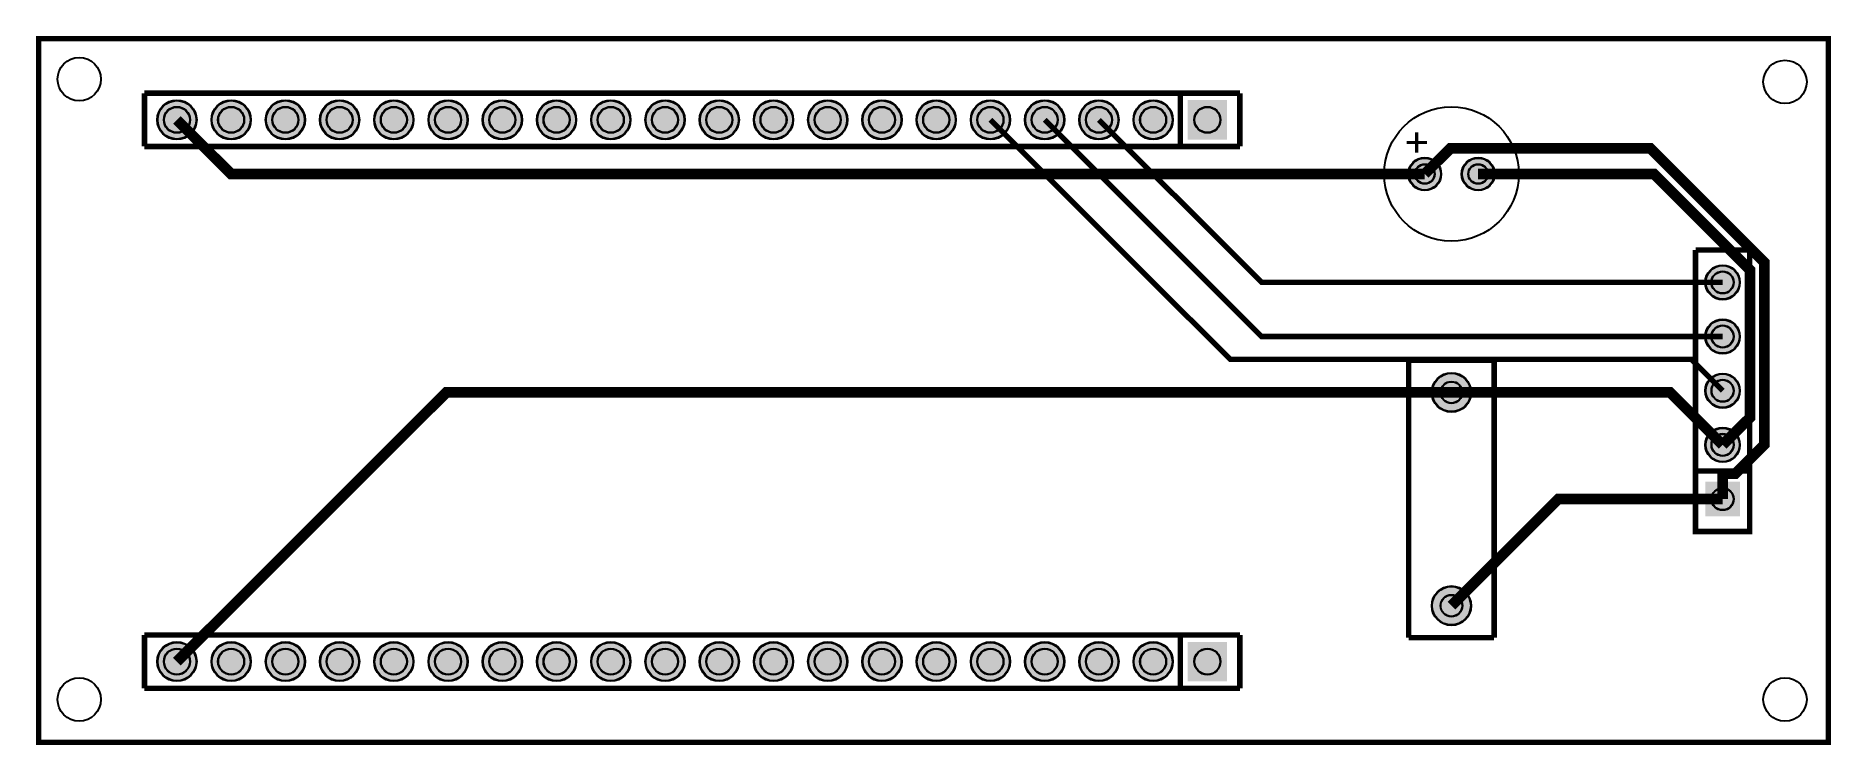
# Model space of a CAD drawing. Header units: millimetres. Extents: x 7.4 to 91.4, y 90.1 to 123.3.
import ezdxf

# ---------------------------------------------------------------- set-up
doc = ezdxf.new("R2010")
doc.units = ezdxf.units.MM
for name, color, linetype, true_color in [('BoardOutLine', 7, 'Continuous', 0xff00ff), ('BottomLayer', 7, 'Continuous', 0x0000ff), ('BottomSolderMaskLayer', 7, 'Continuous', 0xaa00ff), ('Document', 7, 'Continuous', 0xffffff), ('Multi-Layer', 7, 'Continuous', 0xc0c0c0), ('TopLayer', 7, 'Continuous', 0xff0000), ('TopSilkLayer', 7, 'Continuous', 0xffcc00), ('TopSolderMaskLayer', 7, 'Continuous', 0x800080)]:
    doc.layers.add(name, color=color, linetype=linetype, true_color=true_color)

msp = doc.modelspace()

# ---------------------------------------------------------------- hatches: boundary and pattern name
at = {"layer": 'BottomSolderMaskLayer'}
for points in [[(13.044627889255741, 119.38023876047748, 1), (14.895427990855945, 119.38023876047748, 1)], [(15.584632969265874, 119.38023876047748, 1), (17.435433070866075, 119.38023876047748, 1)], [(18.124638049276008, 119.38023876047748, 1), (19.975438150876208, 119.38023876047748, 1)], [(20.664643129286368, 119.38023876047748, 1), (22.515443230886568, 119.38023876047748, 1)], [(23.2046482092965, 119.38023876047748, 1), (25.0554483108967, 119.38023876047748, 1)], [(25.744653289306633, 119.38023876047748, 1), (27.595453390906833, 119.38023876047748, 1)], [(28.284658369316766, 119.38023876047748, 1), (30.135458470916966, 119.38023876047748, 1)], [(30.8246634493269, 119.38023876047748, 1), (32.6754635509271, 119.38023876047748, 1)], [(33.36466852933703, 119.38023876047748, 1), (35.21546863093723, 119.38023876047748, 1)], [(35.904673609347164, 119.38023876047748, 1), (37.75547371094736, 119.38023876047748, 1)], [(38.444678689357296, 119.38023876047748, 1), (40.295478790957496, 119.38023876047748, 1)], [(40.984683769367656, 119.38023876047748, 1), (42.835483870967856, 119.38023876047748, 1)], [(43.52468884937779, 119.38023876047748, 1), (45.37548895097799, 119.38023876047748, 1)], [(46.06469392938792, 119.38023876047748, 1), (47.91549403098812, 119.38023876047748, 1)], [(48.604699009398054, 119.38023876047748, 1), (50.455499110998254, 119.38023876047748, 1)], [(51.14470408940819, 119.38023876047748, 1), (52.995504191008386, 119.38023876047748, 1)], [(53.68470916941832, 119.38023876047748, 1), (55.53550927101852, 119.38023876047748, 1)], [(56.22471424942845, 119.38023876047748, 1), (58.07551435102865, 119.38023876047748, 1)], [(58.764719329438584, 119.38023876047748, 1), (60.615519431038784, 119.38023876047748, 1)], [(63.15552451104918, 118.45483870967746), (61.30472440944868, 118.45483870967746), (61.30472440944868, 120.3056388112775), (63.15552451104918, 120.3056388112775)], [(71.63521082042152, 116.84023368046735, 1), (73.18521082042153, 116.84023368046735, 1)], [(74.13508382016775, 116.84023368046735, 1), (75.68508382016776, 116.84023368046735, 1)], [(85.54737109474216, 111.76022352044697, 1), (87.17297434594867, 111.76022352044697, 1)], [(85.54737109474216, 109.22021844043684, 1), (87.17297434594867, 109.22021844043684, 1)], [(72.73474726949465, 106.60020320040633, 1), (74.58554737109486, 106.60020320040633, 1)], [(85.54737109474216, 106.6802133604267, 1), (87.17297434594867, 106.6802133604267, 1)], [(85.54737109474216, 104.14020828041657, 1), (87.17297434594867, 104.14020828041657, 1)], [(85.54737109474195, 100.7874015748032), (85.54737109474195, 102.41300482600957), (87.17297434594889, 102.41300482600957), (87.17297434594889, 100.7874015748032)], [(72.73474726949465, 96.60020320040644, 1), (74.58554737109486, 96.60020320040644, 1)], [(13.044627889255741, 93.98018796037593, 1), (14.895427990855945, 93.98018796037593, 1)], [(15.584632969265874, 93.98018796037593, 1), (17.435433070866075, 93.98018796037593, 1)], [(18.124638049276008, 93.98018796037593, 1), (19.975438150876208, 93.98018796037593, 1)], [(20.664643129286368, 93.98018796037593, 1), (22.515443230886568, 93.98018796037593, 1)], [(23.2046482092965, 93.98018796037593, 1), (25.0554483108967, 93.98018796037593, 1)], [(25.744653289306633, 93.98018796037593, 1), (27.595453390906833, 93.98018796037593, 1)], [(28.284658369316766, 93.98018796037593, 1), (30.135458470916966, 93.98018796037593, 1)], [(30.8246634493269, 93.98018796037593, 1), (32.6754635509271, 93.98018796037593, 1)], [(33.36466852933703, 93.98018796037593, 1), (35.21546863093723, 93.98018796037593, 1)], [(35.904673609347164, 93.98018796037593, 1), (37.75547371094736, 93.98018796037593, 1)], [(38.444678689357296, 93.98018796037593, 1), (40.295478790957496, 93.98018796037593, 1)], [(40.984683769367656, 93.98018796037593, 1), (42.835483870967856, 93.98018796037593, 1)], [(43.52468884937779, 93.98018796037593, 1), (45.37548895097799, 93.98018796037593, 1)], [(46.06469392938792, 93.98018796037593, 1), (47.91549403098812, 93.98018796037593, 1)], [(48.604699009398054, 93.98018796037593, 1), (50.455499110998254, 93.98018796037593, 1)], [(51.14470408940819, 93.98018796037593, 1), (52.995504191008386, 93.98018796037593, 1)], [(53.68470916941832, 93.98018796037593, 1), (55.53550927101852, 93.98018796037593, 1)], [(56.22471424942845, 93.98018796037593, 1), (58.07551435102865, 93.98018796037593, 1)], [(58.764719329438584, 93.98018796037593, 1), (60.615519431038784, 93.98018796037593, 1)], [(63.15552451104918, 93.05478790957591), (61.30472440944868, 93.05478790957591), (61.30472440944868, 94.90558801117595), (63.15552451104918, 94.90558801117595)]]:
    msp.add_hatch(color=256, dxfattribs=at).paths.add_polyline_path(points)
at = {"layer": 'Document'}
for points in [[(72.11013462026926, 117.8402590805182), (72.11013462026926, 118.79027178054343), (71.96014732029471, 118.79027178054343), (71.96014732029471, 117.8402590805182)], [(71.56014732029462, 118.24020828041648), (72.51018542037082, 118.24020828041648), (72.51018542037082, 118.39022098044188), (71.56014732029462, 118.39022098044188)], [(74.61016002032011, 118.14023368046742), (75.56022352044693, 118.14023368046742), (75.56022352044693, 118.29024638049282), (74.61016002032011, 118.29024638049282)]]:
    msp.add_hatch(color=256, dxfattribs=at).paths.add_polyline_path(points)
at = {"layer": 'Multi-Layer'}
for points in [[(13.070027940055843, 119.38023876047748, 1), (14.870027940055843, 119.38023876047748, 1)], [(15.610033020065975, 119.38023876047748, 1), (17.410033020065974, 119.38023876047748, 1)], [(18.15003810007611, 119.38023876047748, 1), (19.950038100076107, 119.38023876047748, 1)], [(20.69004318008647, 119.38023876047748, 1), (22.490043180086467, 119.38023876047748, 1)], [(23.230048260096602, 119.38023876047748, 1), (25.0300482600966, 119.38023876047748, 1)], [(25.770053340106735, 119.38023876047748, 1), (27.570053340106732, 119.38023876047748, 1)], [(28.310058420116867, 119.38023876047748, 1), (30.110058420116864, 119.38023876047748, 1)], [(30.850063500127, 119.38023876047748, 1), (32.650063500127, 119.38023876047748, 1)], [(33.39006858013713, 119.38023876047748, 1), (35.19006858013713, 119.38023876047748, 1)], [(35.930073660147265, 119.38023876047748, 1), (37.73007366014726, 119.38023876047748, 1)], [(38.4700787401574, 119.38023876047748, 1), (40.270078740157395, 119.38023876047748, 1)], [(41.01008382016776, 119.38023876047748, 1), (42.810083820167755, 119.38023876047748, 1)], [(43.55008890017789, 119.38023876047748, 1), (45.35008890017789, 119.38023876047748, 1)], [(46.09009398018802, 119.38023876047748, 1), (47.89009398018802, 119.38023876047748, 1)], [(48.630099060198155, 119.38023876047748, 1), (50.43009906019815, 119.38023876047748, 1)], [(51.17010414020829, 119.38023876047748, 1), (52.970104140208285, 119.38023876047748, 1)], [(53.71010922021842, 119.38023876047748, 1), (55.51010922021842, 119.38023876047748, 1)], [(56.25011430022855, 119.38023876047748, 1), (58.05011430022855, 119.38023876047748, 1)], [(58.790119380238686, 119.38023876047748, 1), (60.59011938023868, 119.38023876047748, 1)], [(63.13012446024891, 118.4802387604775), (61.33012446024895, 118.4802387604775), (61.33012446024895, 120.28023876047746), (63.13012446024891, 120.28023876047746)], [(71.66021082042153, 116.84023368046735, 1), (73.16021082042153, 116.84023368046735, 1)], [(74.16008382016776, 116.84023368046735, 1), (75.66008382016776, 116.84023368046735, 1)], [(85.57277114554226, 111.76022352044697, 1), (87.14757429514857, 111.76022352044697, 1)], [(85.57277114554226, 109.22021844043684, 1), (87.14757429514857, 109.22021844043684, 1)], [(72.76014732029475, 106.60020320040633, 1), (74.56014732029476, 106.60020320040633, 1)], [(85.57277114554226, 106.6802133604267, 1), (87.14757429514857, 106.6802133604267, 1)], [(85.57277114554226, 104.14020828041657, 1), (87.14757429514857, 104.14020828041657, 1)], [(85.57277114554222, 100.81280162560324), (85.57277114554222, 102.38760477520952), (87.14757429514862, 102.38760477520952), (87.14757429514862, 100.81280162560324)], [(72.76014732029475, 96.60020320040644, 1), (74.56014732029476, 96.60020320040644, 1)], [(13.070027940055843, 93.98018796037593, 1), (14.870027940055843, 93.98018796037593, 1)], [(15.610033020065975, 93.98018796037593, 1), (17.410033020065974, 93.98018796037593, 1)], [(18.15003810007611, 93.98018796037593, 1), (19.950038100076107, 93.98018796037593, 1)], [(20.69004318008647, 93.98018796037593, 1), (22.490043180086467, 93.98018796037593, 1)], [(23.230048260096602, 93.98018796037593, 1), (25.0300482600966, 93.98018796037593, 1)], [(25.770053340106735, 93.98018796037593, 1), (27.570053340106732, 93.98018796037593, 1)], [(28.310058420116867, 93.98018796037593, 1), (30.110058420116864, 93.98018796037593, 1)], [(30.850063500127, 93.98018796037593, 1), (32.650063500127, 93.98018796037593, 1)], [(33.39006858013713, 93.98018796037593, 1), (35.19006858013713, 93.98018796037593, 1)], [(35.930073660147265, 93.98018796037593, 1), (37.73007366014726, 93.98018796037593, 1)], [(38.4700787401574, 93.98018796037593, 1), (40.270078740157395, 93.98018796037593, 1)], [(41.01008382016776, 93.98018796037593, 1), (42.810083820167755, 93.98018796037593, 1)], [(43.55008890017789, 93.98018796037593, 1), (45.35008890017789, 93.98018796037593, 1)], [(46.09009398018802, 93.98018796037593, 1), (47.89009398018802, 93.98018796037593, 1)], [(48.630099060198155, 93.98018796037593, 1), (50.43009906019815, 93.98018796037593, 1)], [(51.17010414020829, 93.98018796037593, 1), (52.970104140208285, 93.98018796037593, 1)], [(53.71010922021842, 93.98018796037593, 1), (55.51010922021842, 93.98018796037593, 1)], [(56.25011430022855, 93.98018796037593, 1), (58.05011430022855, 93.98018796037593, 1)], [(58.790119380238686, 93.98018796037593, 1), (60.59011938023868, 93.98018796037593, 1)], [(63.13012446024891, 93.08018796037595), (61.33012446024895, 93.08018796037595), (61.33012446024895, 94.88018796037579), (63.13012446024891, 94.88018796037579)]]:
    msp.add_hatch(color=256, dxfattribs=at).paths.add_polyline_path(points)
at = {"layer": 'TopSolderMaskLayer'}
for points in [[(13.044627889255741, 119.38023876047748, 1), (14.895427990855945, 119.38023876047748, 1)], [(15.584632969265874, 119.38023876047748, 1), (17.435433070866075, 119.38023876047748, 1)], [(18.124638049276008, 119.38023876047748, 1), (19.975438150876208, 119.38023876047748, 1)], [(20.664643129286368, 119.38023876047748, 1), (22.515443230886568, 119.38023876047748, 1)], [(23.2046482092965, 119.38023876047748, 1), (25.0554483108967, 119.38023876047748, 1)], [(25.744653289306633, 119.38023876047748, 1), (27.595453390906833, 119.38023876047748, 1)], [(28.284658369316766, 119.38023876047748, 1), (30.135458470916966, 119.38023876047748, 1)], [(30.8246634493269, 119.38023876047748, 1), (32.6754635509271, 119.38023876047748, 1)], [(33.36466852933703, 119.38023876047748, 1), (35.21546863093723, 119.38023876047748, 1)], [(35.904673609347164, 119.38023876047748, 1), (37.75547371094736, 119.38023876047748, 1)], [(38.444678689357296, 119.38023876047748, 1), (40.295478790957496, 119.38023876047748, 1)], [(40.984683769367656, 119.38023876047748, 1), (42.835483870967856, 119.38023876047748, 1)], [(43.52468884937779, 119.38023876047748, 1), (45.37548895097799, 119.38023876047748, 1)], [(46.06469392938792, 119.38023876047748, 1), (47.91549403098812, 119.38023876047748, 1)], [(48.604699009398054, 119.38023876047748, 1), (50.455499110998254, 119.38023876047748, 1)], [(51.14470408940819, 119.38023876047748, 1), (52.995504191008386, 119.38023876047748, 1)], [(53.68470916941832, 119.38023876047748, 1), (55.53550927101852, 119.38023876047748, 1)], [(56.22471424942845, 119.38023876047748, 1), (58.07551435102865, 119.38023876047748, 1)], [(58.764719329438584, 119.38023876047748, 1), (60.615519431038784, 119.38023876047748, 1)], [(63.15552451104918, 118.45483870967746), (61.30472440944868, 118.45483870967746), (61.30472440944868, 120.3056388112775), (63.15552451104918, 120.3056388112775)], [(71.63521082042152, 116.84023368046735, 1), (73.18521082042153, 116.84023368046735, 1)], [(74.13508382016775, 116.84023368046735, 1), (75.68508382016776, 116.84023368046735, 1)], [(85.54737109474216, 111.76022352044697, 1), (87.17297434594867, 111.76022352044697, 1)], [(85.54737109474216, 109.22021844043684, 1), (87.17297434594867, 109.22021844043684, 1)], [(72.73474726949465, 106.60020320040633, 1), (74.58554737109486, 106.60020320040633, 1)], [(85.54737109474216, 106.6802133604267, 1), (87.17297434594867, 106.6802133604267, 1)], [(85.54737109474216, 104.14020828041657, 1), (87.17297434594867, 104.14020828041657, 1)], [(85.54737109474195, 100.7874015748032), (85.54737109474195, 102.41300482600957), (87.17297434594889, 102.41300482600957), (87.17297434594889, 100.7874015748032)], [(72.73474726949465, 96.60020320040644, 1), (74.58554737109486, 96.60020320040644, 1)], [(13.044627889255741, 93.98018796037593, 1), (14.895427990855945, 93.98018796037593, 1)], [(15.584632969265874, 93.98018796037593, 1), (17.435433070866075, 93.98018796037593, 1)], [(18.124638049276008, 93.98018796037593, 1), (19.975438150876208, 93.98018796037593, 1)], [(20.664643129286368, 93.98018796037593, 1), (22.515443230886568, 93.98018796037593, 1)], [(23.2046482092965, 93.98018796037593, 1), (25.0554483108967, 93.98018796037593, 1)], [(25.744653289306633, 93.98018796037593, 1), (27.595453390906833, 93.98018796037593, 1)], [(28.284658369316766, 93.98018796037593, 1), (30.135458470916966, 93.98018796037593, 1)], [(30.8246634493269, 93.98018796037593, 1), (32.6754635509271, 93.98018796037593, 1)], [(33.36466852933703, 93.98018796037593, 1), (35.21546863093723, 93.98018796037593, 1)], [(35.904673609347164, 93.98018796037593, 1), (37.75547371094736, 93.98018796037593, 1)], [(38.444678689357296, 93.98018796037593, 1), (40.295478790957496, 93.98018796037593, 1)], [(40.984683769367656, 93.98018796037593, 1), (42.835483870967856, 93.98018796037593, 1)], [(43.52468884937779, 93.98018796037593, 1), (45.37548895097799, 93.98018796037593, 1)], [(46.06469392938792, 93.98018796037593, 1), (47.91549403098812, 93.98018796037593, 1)], [(48.604699009398054, 93.98018796037593, 1), (50.455499110998254, 93.98018796037593, 1)], [(51.14470408940819, 93.98018796037593, 1), (52.995504191008386, 93.98018796037593, 1)], [(53.68470916941832, 93.98018796037593, 1), (55.53550927101852, 93.98018796037593, 1)], [(56.22471424942845, 93.98018796037593, 1), (58.07551435102865, 93.98018796037593, 1)], [(58.764719329438584, 93.98018796037593, 1), (60.615519431038784, 93.98018796037593, 1)], [(63.15552451104918, 93.05478790957591), (61.30472440944868, 93.05478790957591), (61.30472440944868, 94.90558801117595), (63.15552451104918, 94.90558801117595)]]:
    msp.add_hatch(color=256, dxfattribs=at).paths.add_polyline_path(points)

# ---------------------------------------------------------------- linework, layer by layer
at = {"layer": 'BoardOutLine', "const_width": 0.25400050800101603}
msp.add_lwpolyline([(7.493014986029948, 123.19024638049268), (91.31300482600977, 123.19024638049268), (91.31300482600977, 90.1902463804928), (7.493014986029948, 90.1902463804928), (7.493014986029948, 123.19024638049268)], close=True, dxfattribs=at)
at = {"layer": 'BottomLayer'}
for points, const_width in [([(52.07010414020829, 119.38023876047748), (63.29845059690115, 108.1518923037845), (84.88849377698762, 108.1518923037845), (86.36017272034542, 106.6802133604267)], 0.25400050800101603), ([(54.61010922021842, 119.38023876047748), (64.77012954025918, 109.22021844043684), (86.36017272034542, 109.22021844043684)], 0.25400050800101603), ([(57.15011430022855, 119.38023876047748), (64.77012954025918, 111.76022352044697), (86.36017272034542, 111.76022352044697)], 0.25400050800101603), ([(86.36017272034542, 102.78968757937514), (86.954787909576, 102.78968757937514), (88.30784861569714, 104.14274828549662), (88.30784861569714, 112.7084074168148), (82.97891795783607, 118.0373380746762), (73.60731521463049, 118.0373380746762), (72.41021082042153, 116.84023368046735)], 0.5), ([(86.36017272034542, 104.14020828041657), (87.64643129286264, 105.42646685293369), (87.64643129286264, 112.33553467106924), (83.14173228346453, 116.84023368046735), (74.91008382016776, 116.84023368046735)], 0.5), ([(86.36017272034542, 101.60020320040633), (86.36017272034542, 102.78968757937514)], 0.5), ([(73.66014732029475, 96.60020320040644), (78.66014732029475, 101.60020320040633), (86.36017272034542, 101.60020320040633)], 0.5)]:
    msp.add_lwpolyline(points, dxfattribs=dict(at, const_width=const_width))
at = {"layer": 'BottomSolderMaskLayer'}
for centre, radius in [((13.970027940055843, 119.38023876047748), 0.9254000508001016), ((16.510033020065976, 119.38023876047748), 0.9254000508001016), ((19.050038100076108, 119.38023876047748), 0.9254000508001016), ((21.590043180086468, 119.38023876047748), 0.9254000508001016), ((24.1300482600966, 119.38023876047748), 0.9254000508001016), ((26.670053340106733, 119.38023876047748), 0.9254000508001016), ((29.210058420116866, 119.38023876047748), 0.9254000508001016), ((31.750063500127, 119.38023876047748), 0.9254000508001016), ((34.29006858013713, 119.38023876047748), 0.9254000508001016), ((36.830073660147264, 119.38023876047748), 0.9254000508001016), ((39.370078740157396, 119.38023876047748), 0.9254000508001016), ((41.910083820167756, 119.38023876047748), 0.9254000508001016), ((44.45008890017789, 119.38023876047748), 0.9254000508001016), ((46.99009398018802, 119.38023876047748), 0.9254000508001016), ((49.530099060198154, 119.38023876047748), 0.9254000508001016), ((52.07010414020829, 119.38023876047748), 0.9254000508001016), ((54.61010922021842, 119.38023876047748), 0.9254000508001016), ((57.15011430022855, 119.38023876047748), 0.9254000508001016), ((59.690119380238684, 119.38023876047748), 0.9254000508001016), ((13.970027940055843, 119.38023876047748), 0.6169333672000678), ((16.510033020065976, 119.38023876047748), 0.6169333672000678), ((19.050038100076108, 119.38023876047748), 0.6169333672000678), ((21.590043180086468, 119.38023876047748), 0.6169333672000678), ((24.1300482600966, 119.38023876047748), 0.6169333672000678), ((26.670053340106733, 119.38023876047748), 0.6169333672000678), ((29.210058420116866, 119.38023876047748), 0.6169333672000678), ((31.750063500127, 119.38023876047748), 0.6169333672000678), ((34.29006858013713, 119.38023876047748), 0.6169333672000678), ((36.830073660147264, 119.38023876047748), 0.6169333672000678), ((39.370078740157396, 119.38023876047748), 0.6169333672000678), ((41.910083820167756, 119.38023876047748), 0.6169333672000678), ((44.45008890017789, 119.38023876047748), 0.6169333672000678), ((46.99009398018802, 119.38023876047748), 0.6169333672000678), ((49.530099060198154, 119.38023876047748), 0.6169333672000678), ((52.07010414020829, 119.38023876047748), 0.6169333672000678), ((54.61010922021842, 119.38023876047748), 0.6169333672000678), ((57.15011430022855, 119.38023876047748), 0.6169333672000678), ((59.690119380238684, 119.38023876047748), 0.6169333672000678), ((62.230124460249044, 119.38023876047748), 0.6169333672000678), ((72.41021082042153, 116.84023368046735), 0.7750000000000002), ((72.41013462026922, 116.84023368046735), 0.46501312335958017), ((74.91008382016776, 116.84023368046735), 0.7750000000000002), ((74.91016002032006, 116.84023368046735), 0.46501312335958017), ((86.36017272034542, 111.76022352044697), 0.8128016256032513), ((86.36017272034542, 111.76022352044697), 0.526459478725409), ((86.36017272034542, 109.22021844043684), 0.8128016256032513), ((86.36017272034542, 109.22021844043684), 0.526459478725409), ((73.66014732029475, 106.60020320040633), 0.9254000508001016), ((73.66014732029475, 106.60020320040633), 0.5141111393333897), ((86.36017272034542, 106.6802133604267), 0.8128016256032513), ((86.36017272034542, 106.6802133604267), 0.526459478725409), ((86.36017272034542, 104.14020828041657), 0.8128016256032513), ((86.36017272034542, 104.14020828041657), 0.526459478725409), ((86.36017272034542, 101.60020320040633), 0.526459478725409), ((73.66014732029475, 96.60020320040644), 0.9254000508001016), ((73.66014732029475, 96.60020320040644), 0.5141111393333897), ((13.970027940055843, 93.98018796037593), 0.9254000508001016), ((13.970027940055843, 93.98018796037593), 0.6169333672000678), ((16.510033020065976, 93.98018796037593), 0.9254000508001016), ((16.510033020065976, 93.98018796037593), 0.6169333672000678), ((19.050038100076108, 93.98018796037593), 0.9254000508001016), ((19.050038100076108, 93.98018796037593), 0.6169333672000678), ((21.590043180086468, 93.98018796037593), 0.9254000508001016), ((21.590043180086468, 93.98018796037593), 0.6169333672000678), ((24.1300482600966, 93.98018796037593), 0.9254000508001016), ((24.1300482600966, 93.98018796037593), 0.6169333672000678), ((26.670053340106733, 93.98018796037593), 0.9254000508001016), ((26.670053340106733, 93.98018796037593), 0.6169333672000678), ((29.210058420116866, 93.98018796037593), 0.9254000508001016), ((29.210058420116866, 93.98018796037593), 0.6169333672000678), ((31.750063500127, 93.98018796037593), 0.9254000508001016), ((31.750063500127, 93.98018796037593), 0.6169333672000678), ((34.29006858013713, 93.98018796037593), 0.9254000508001016), ((34.29006858013713, 93.98018796037593), 0.6169333672000678), ((36.830073660147264, 93.98018796037593), 0.9254000508001016), ((36.830073660147264, 93.98018796037593), 0.6169333672000678), ((39.370078740157396, 93.98018796037593), 0.9254000508001016), ((39.370078740157396, 93.98018796037593), 0.6169333672000678), ((41.910083820167756, 93.98018796037593), 0.9254000508001016), ((41.910083820167756, 93.98018796037593), 0.6169333672000678), ((44.45008890017789, 93.98018796037593), 0.9254000508001016), ((44.45008890017789, 93.98018796037593), 0.6169333672000678), ((46.99009398018802, 93.98018796037593), 0.9254000508001016), ((46.99009398018802, 93.98018796037593), 0.6169333672000678), ((49.530099060198154, 93.98018796037593), 0.9254000508001016), ((49.530099060198154, 93.98018796037593), 0.6169333672000678), ((52.07010414020829, 93.98018796037593), 0.9254000508001016), ((52.07010414020829, 93.98018796037593), 0.6169333672000678), ((54.61010922021842, 93.98018796037593), 0.9254000508001016), ((54.61010922021842, 93.98018796037593), 0.6169333672000678), ((57.15011430022855, 93.98018796037593), 0.9254000508001016), ((57.15011430022855, 93.98018796037593), 0.6169333672000678), ((59.690119380238684, 93.98018796037593), 0.9254000508001016), ((59.690119380238684, 93.98018796037593), 0.6169333672000678), ((62.230124460249044, 93.98018796037593), 0.6169333672000678)]:
    msp.add_circle(centre, radius, dxfattribs=at)
at = {"layer": 'Multi-Layer'}
for centre, radius in [((9.398018796037604, 121.28524257048514), 1.0160020320040641), ((89.28117856235713, 121.15824231648457), 1.0160020320040641), ((13.970027940055843, 119.38023876047748), 0.9000000000000001), ((16.510033020065976, 119.38023876047748), 0.9000000000000001), ((19.050038100076108, 119.38023876047748), 0.9000000000000001), ((21.590043180086468, 119.38023876047748), 0.9000000000000001), ((24.1300482600966, 119.38023876047748), 0.9000000000000001), ((26.670053340106733, 119.38023876047748), 0.9000000000000001), ((29.210058420116866, 119.38023876047748), 0.9000000000000001), ((31.750063500127, 119.38023876047748), 0.9000000000000001), ((34.29006858013713, 119.38023876047748), 0.9000000000000001), ((36.830073660147264, 119.38023876047748), 0.9000000000000001), ((39.370078740157396, 119.38023876047748), 0.9000000000000001), ((41.910083820167756, 119.38023876047748), 0.9000000000000001), ((44.45008890017789, 119.38023876047748), 0.9000000000000001), ((46.99009398018802, 119.38023876047748), 0.9000000000000001), ((49.530099060198154, 119.38023876047748), 0.9000000000000001), ((52.07010414020829, 119.38023876047748), 0.9000000000000001), ((54.61010922021842, 119.38023876047748), 0.9000000000000001), ((57.15011430022855, 119.38023876047748), 0.9000000000000001), ((59.690119380238684, 119.38023876047748), 0.9000000000000001), ((13.970027940055843, 119.38023876047748), 0.6000000000000001), ((16.510033020065976, 119.38023876047748), 0.6000000000000001), ((19.050038100076108, 119.38023876047748), 0.6000000000000001), ((21.590043180086468, 119.38023876047748), 0.6000000000000001), ((24.1300482600966, 119.38023876047748), 0.6000000000000001), ((26.670053340106733, 119.38023876047748), 0.6000000000000001), ((29.210058420116866, 119.38023876047748), 0.6000000000000001), ((31.750063500127, 119.38023876047748), 0.6000000000000001), ((34.29006858013713, 119.38023876047748), 0.6000000000000001), ((36.830073660147264, 119.38023876047748), 0.6000000000000001), ((39.370078740157396, 119.38023876047748), 0.6000000000000001), ((41.910083820167756, 119.38023876047748), 0.6000000000000001), ((44.45008890017789, 119.38023876047748), 0.6000000000000001), ((46.99009398018802, 119.38023876047748), 0.6000000000000001), ((49.530099060198154, 119.38023876047748), 0.6000000000000001), ((52.07010414020829, 119.38023876047748), 0.6000000000000001), ((54.61010922021842, 119.38023876047748), 0.6000000000000001), ((57.15011430022855, 119.38023876047748), 0.6000000000000001), ((59.690119380238684, 119.38023876047748), 0.6000000000000001), ((62.230124460249044, 119.38023876047748), 0.6000000000000001), ((72.41021082042153, 116.84023368046735), 0.7500000000000001), ((72.41013462026922, 116.84023368046735), 0.4500127000254001), ((74.91008382016776, 116.84023368046735), 0.7500000000000001), ((74.91016002032006, 116.84023368046735), 0.4500127000254001), ((86.36017272034542, 111.76022352044697), 0.7874015748031498), ((86.36017272034542, 111.76022352044697), 0.51000762001524), ((86.36017272034542, 109.22021844043684), 0.7874015748031498), ((86.36017272034542, 109.22021844043684), 0.51000762001524), ((73.66014732029475, 106.60020320040633), 0.9000000000000001), ((73.66014732029475, 106.60020320040633), 0.5), ((86.36017272034542, 106.6802133604267), 0.7874015748031498), ((86.36017272034542, 106.6802133604267), 0.51000762001524), ((86.36017272034542, 104.14020828041657), 0.7874015748031498), ((86.36017272034542, 104.14020828041657), 0.51000762001524), ((86.36017272034542, 101.60020320040633), 0.51000762001524), ((73.66014732029475, 96.60020320040644), 0.9000000000000001), ((73.66014732029475, 96.60020320040644), 0.5), ((13.970027940055843, 93.98018796037593), 0.9000000000000001), ((13.970027940055843, 93.98018796037593), 0.6000000000000001), ((16.510033020065976, 93.98018796037593), 0.9000000000000001), ((16.510033020065976, 93.98018796037593), 0.6000000000000001), ((19.050038100076108, 93.98018796037593), 0.9000000000000001), ((19.050038100076108, 93.98018796037593), 0.6000000000000001), ((21.590043180086468, 93.98018796037593), 0.9000000000000001), ((21.590043180086468, 93.98018796037593), 0.6000000000000001), ((24.1300482600966, 93.98018796037593), 0.9000000000000001), ((24.1300482600966, 93.98018796037593), 0.6000000000000001), ((26.670053340106733, 93.98018796037593), 0.9000000000000001), ((26.670053340106733, 93.98018796037593), 0.6000000000000001), ((29.210058420116866, 93.98018796037593), 0.9000000000000001), ((29.210058420116866, 93.98018796037593), 0.6000000000000001), ((31.750063500127, 93.98018796037593), 0.9000000000000001), ((31.750063500127, 93.98018796037593), 0.6000000000000001), ((34.29006858013713, 93.98018796037593), 0.9000000000000001), ((34.29006858013713, 93.98018796037593), 0.6000000000000001), ((36.830073660147264, 93.98018796037593), 0.9000000000000001), ((36.830073660147264, 93.98018796037593), 0.6000000000000001), ((39.370078740157396, 93.98018796037593), 0.9000000000000001), ((39.370078740157396, 93.98018796037593), 0.6000000000000001), ((41.910083820167756, 93.98018796037593), 0.9000000000000001), ((41.910083820167756, 93.98018796037593), 0.6000000000000001), ((44.45008890017789, 93.98018796037593), 0.9000000000000001), ((44.45008890017789, 93.98018796037593), 0.6000000000000001), ((46.99009398018802, 93.98018796037593), 0.9000000000000001), ((46.99009398018802, 93.98018796037593), 0.6000000000000001), ((49.530099060198154, 93.98018796037593), 0.9000000000000001), ((49.530099060198154, 93.98018796037593), 0.6000000000000001), ((52.07010414020829, 93.98018796037593), 0.9000000000000001), ((52.07010414020829, 93.98018796037593), 0.6000000000000001), ((54.61010922021842, 93.98018796037593), 0.9000000000000001), ((54.61010922021842, 93.98018796037593), 0.6000000000000001), ((57.15011430022855, 93.98018796037593), 0.9000000000000001), ((57.15011430022855, 93.98018796037593), 0.6000000000000001), ((59.690119380238684, 93.98018796037593), 0.9000000000000001), ((59.690119380238684, 93.98018796037593), 0.6000000000000001), ((62.230124460249044, 93.98018796037593), 0.6000000000000001), ((9.398018796037604, 92.20218440436872), 1.0160020320040641), ((89.28117856235713, 92.20218440436872), 1.0160020320040641)]:
    msp.add_circle(centre, radius, dxfattribs=at)
at = {"layer": 'TopLayer', "const_width": 0.5}
for points in [[(13.970027940055843, 119.38023876047748), (16.510033020065976, 116.84023368046735), (72.41021082042153, 116.84023368046735)], [(13.970027940055843, 93.98018796037593), (26.590043180086468, 106.60020320040633), (73.66014732029475, 106.60020320040633)], [(86.36017272034542, 104.14020828041657), (83.90017780035555, 106.60020320040633), (73.66014732029475, 106.60020320040633)]]:
    msp.add_lwpolyline(points, dxfattribs=at)
at = {"layer": 'TopSilkLayer', "const_width": 0.25400050800101603}
for points in [[(63.750063500127226, 120.6302514605029), (12.450063500127044, 120.6302514605029)], [(12.450063500127044, 120.6302514605029), (12.450063500127044, 118.13025146050279)], [(60.960121920243864, 118.13025146050279), (60.960121920243864, 120.6302514605029)], [(63.750063500127226, 118.13025146050279), (63.750063500127226, 120.6302514605029)], [(12.450063500127044, 118.13025146050279), (63.750063500127226, 118.13025146050279)], [(85.09017018034046, 113.28021336042661), (85.09017018034046, 100.08018796037584), (87.6301752603506, 100.08018796037584), (87.6301752603506, 113.28023876047746), (85.09017018034046, 113.28023876047746)], [(71.66014732029475, 95.10033020066032), (71.66014732029475, 108.10033020066032)], [(71.66014732029475, 108.10033020066032), (75.66014732029453, 108.10033020066032)], [(75.66014732029453, 108.10033020066032), (75.66014732029453, 95.10033020066032)], [(85.09017018034046, 102.91864363728723), (87.6301752603506, 102.91864363728723)], [(63.750063500127226, 95.23020066040124), (12.450063500127044, 95.23020066040124)], [(12.450063500127044, 95.23020066040124), (12.450063500127044, 92.73020066040124)], [(60.960121920243864, 92.73020066040124), (60.960121920243864, 95.23020066040124)], [(63.750063500127226, 92.73020066040124), (63.750063500127226, 95.23020066040124)], [(75.66014732029453, 95.10033020066032), (71.66014732029475, 95.10033020066032)], [(12.450063500127044, 92.73020066040124), (63.750063500127226, 92.73020066040124)]]:
    msp.add_lwpolyline(points, dxfattribs=at)
at = {"layer": 'TopSilkLayer'}
msp.add_circle((73.66014732029475, 116.84023368046735), 3.1501143002286005, dxfattribs=at)
at = {"layer": 'TopSolderMaskLayer'}
for centre, radius in [((13.970027940055843, 119.38023876047748), 0.9254000508001016), ((16.510033020065976, 119.38023876047748), 0.9254000508001016), ((19.050038100076108, 119.38023876047748), 0.9254000508001016), ((21.590043180086468, 119.38023876047748), 0.9254000508001016), ((24.1300482600966, 119.38023876047748), 0.9254000508001016), ((26.670053340106733, 119.38023876047748), 0.9254000508001016), ((29.210058420116866, 119.38023876047748), 0.9254000508001016), ((31.750063500127, 119.38023876047748), 0.9254000508001016), ((34.29006858013713, 119.38023876047748), 0.9254000508001016), ((36.830073660147264, 119.38023876047748), 0.9254000508001016), ((39.370078740157396, 119.38023876047748), 0.9254000508001016), ((41.910083820167756, 119.38023876047748), 0.9254000508001016), ((44.45008890017789, 119.38023876047748), 0.9254000508001016), ((46.99009398018802, 119.38023876047748), 0.9254000508001016), ((49.530099060198154, 119.38023876047748), 0.9254000508001016), ((52.07010414020829, 119.38023876047748), 0.9254000508001016), ((54.61010922021842, 119.38023876047748), 0.9254000508001016), ((57.15011430022855, 119.38023876047748), 0.9254000508001016), ((59.690119380238684, 119.38023876047748), 0.9254000508001016), ((13.970027940055843, 119.38023876047748), 0.6169333672000678), ((16.510033020065976, 119.38023876047748), 0.6169333672000678), ((19.050038100076108, 119.38023876047748), 0.6169333672000678), ((21.590043180086468, 119.38023876047748), 0.6169333672000678), ((24.1300482600966, 119.38023876047748), 0.6169333672000678), ((26.670053340106733, 119.38023876047748), 0.6169333672000678), ((29.210058420116866, 119.38023876047748), 0.6169333672000678), ((31.750063500127, 119.38023876047748), 0.6169333672000678), ((34.29006858013713, 119.38023876047748), 0.6169333672000678), ((36.830073660147264, 119.38023876047748), 0.6169333672000678), ((39.370078740157396, 119.38023876047748), 0.6169333672000678), ((41.910083820167756, 119.38023876047748), 0.6169333672000678), ((44.45008890017789, 119.38023876047748), 0.6169333672000678), ((46.99009398018802, 119.38023876047748), 0.6169333672000678), ((49.530099060198154, 119.38023876047748), 0.6169333672000678), ((52.07010414020829, 119.38023876047748), 0.6169333672000678), ((54.61010922021842, 119.38023876047748), 0.6169333672000678), ((57.15011430022855, 119.38023876047748), 0.6169333672000678), ((59.690119380238684, 119.38023876047748), 0.6169333672000678), ((62.230124460249044, 119.38023876047748), 0.6169333672000678), ((72.41021082042153, 116.84023368046735), 0.7750000000000002), ((72.41013462026922, 116.84023368046735), 0.46501312335958017), ((74.91008382016776, 116.84023368046735), 0.7750000000000002), ((74.91016002032006, 116.84023368046735), 0.46501312335958017), ((86.36017272034542, 111.76022352044697), 0.8128016256032513), ((86.36017272034542, 111.76022352044697), 0.526459478725409), ((86.36017272034542, 109.22021844043684), 0.8128016256032513), ((86.36017272034542, 109.22021844043684), 0.526459478725409), ((73.66014732029475, 106.60020320040633), 0.9254000508001016), ((73.66014732029475, 106.60020320040633), 0.5141111393333897), ((86.36017272034542, 106.6802133604267), 0.8128016256032513), ((86.36017272034542, 106.6802133604267), 0.526459478725409), ((86.36017272034542, 104.14020828041657), 0.8128016256032513), ((86.36017272034542, 104.14020828041657), 0.526459478725409), ((86.36017272034542, 101.60020320040633), 0.526459478725409), ((73.66014732029475, 96.60020320040644), 0.9254000508001016), ((73.66014732029475, 96.60020320040644), 0.5141111393333897), ((13.970027940055843, 93.98018796037593), 0.9254000508001016), ((13.970027940055843, 93.98018796037593), 0.6169333672000678), ((16.510033020065976, 93.98018796037593), 0.9254000508001016), ((16.510033020065976, 93.98018796037593), 0.6169333672000678), ((19.050038100076108, 93.98018796037593), 0.9254000508001016), ((19.050038100076108, 93.98018796037593), 0.6169333672000678), ((21.590043180086468, 93.98018796037593), 0.9254000508001016), ((21.590043180086468, 93.98018796037593), 0.6169333672000678), ((24.1300482600966, 93.98018796037593), 0.9254000508001016), ((24.1300482600966, 93.98018796037593), 0.6169333672000678), ((26.670053340106733, 93.98018796037593), 0.9254000508001016), ((26.670053340106733, 93.98018796037593), 0.6169333672000678), ((29.210058420116866, 93.98018796037593), 0.9254000508001016), ((29.210058420116866, 93.98018796037593), 0.6169333672000678), ((31.750063500127, 93.98018796037593), 0.9254000508001016), ((31.750063500127, 93.98018796037593), 0.6169333672000678), ((34.29006858013713, 93.98018796037593), 0.9254000508001016), ((34.29006858013713, 93.98018796037593), 0.6169333672000678), ((36.830073660147264, 93.98018796037593), 0.9254000508001016), ((36.830073660147264, 93.98018796037593), 0.6169333672000678), ((39.370078740157396, 93.98018796037593), 0.9254000508001016), ((39.370078740157396, 93.98018796037593), 0.6169333672000678), ((41.910083820167756, 93.98018796037593), 0.9254000508001016), ((41.910083820167756, 93.98018796037593), 0.6169333672000678), ((44.45008890017789, 93.98018796037593), 0.9254000508001016), ((44.45008890017789, 93.98018796037593), 0.6169333672000678), ((46.99009398018802, 93.98018796037593), 0.9254000508001016), ((46.99009398018802, 93.98018796037593), 0.6169333672000678), ((49.530099060198154, 93.98018796037593), 0.9254000508001016), ((49.530099060198154, 93.98018796037593), 0.6169333672000678), ((52.07010414020829, 93.98018796037593), 0.9254000508001016), ((52.07010414020829, 93.98018796037593), 0.6169333672000678), ((54.61010922021842, 93.98018796037593), 0.9254000508001016), ((54.61010922021842, 93.98018796037593), 0.6169333672000678), ((57.15011430022855, 93.98018796037593), 0.9254000508001016), ((57.15011430022855, 93.98018796037593), 0.6169333672000678), ((59.690119380238684, 93.98018796037593), 0.9254000508001016), ((59.690119380238684, 93.98018796037593), 0.6169333672000678), ((62.230124460249044, 93.98018796037593), 0.6169333672000678)]:
    msp.add_circle(centre, radius, dxfattribs=at)

doc.saveas('drawing.dxf')
